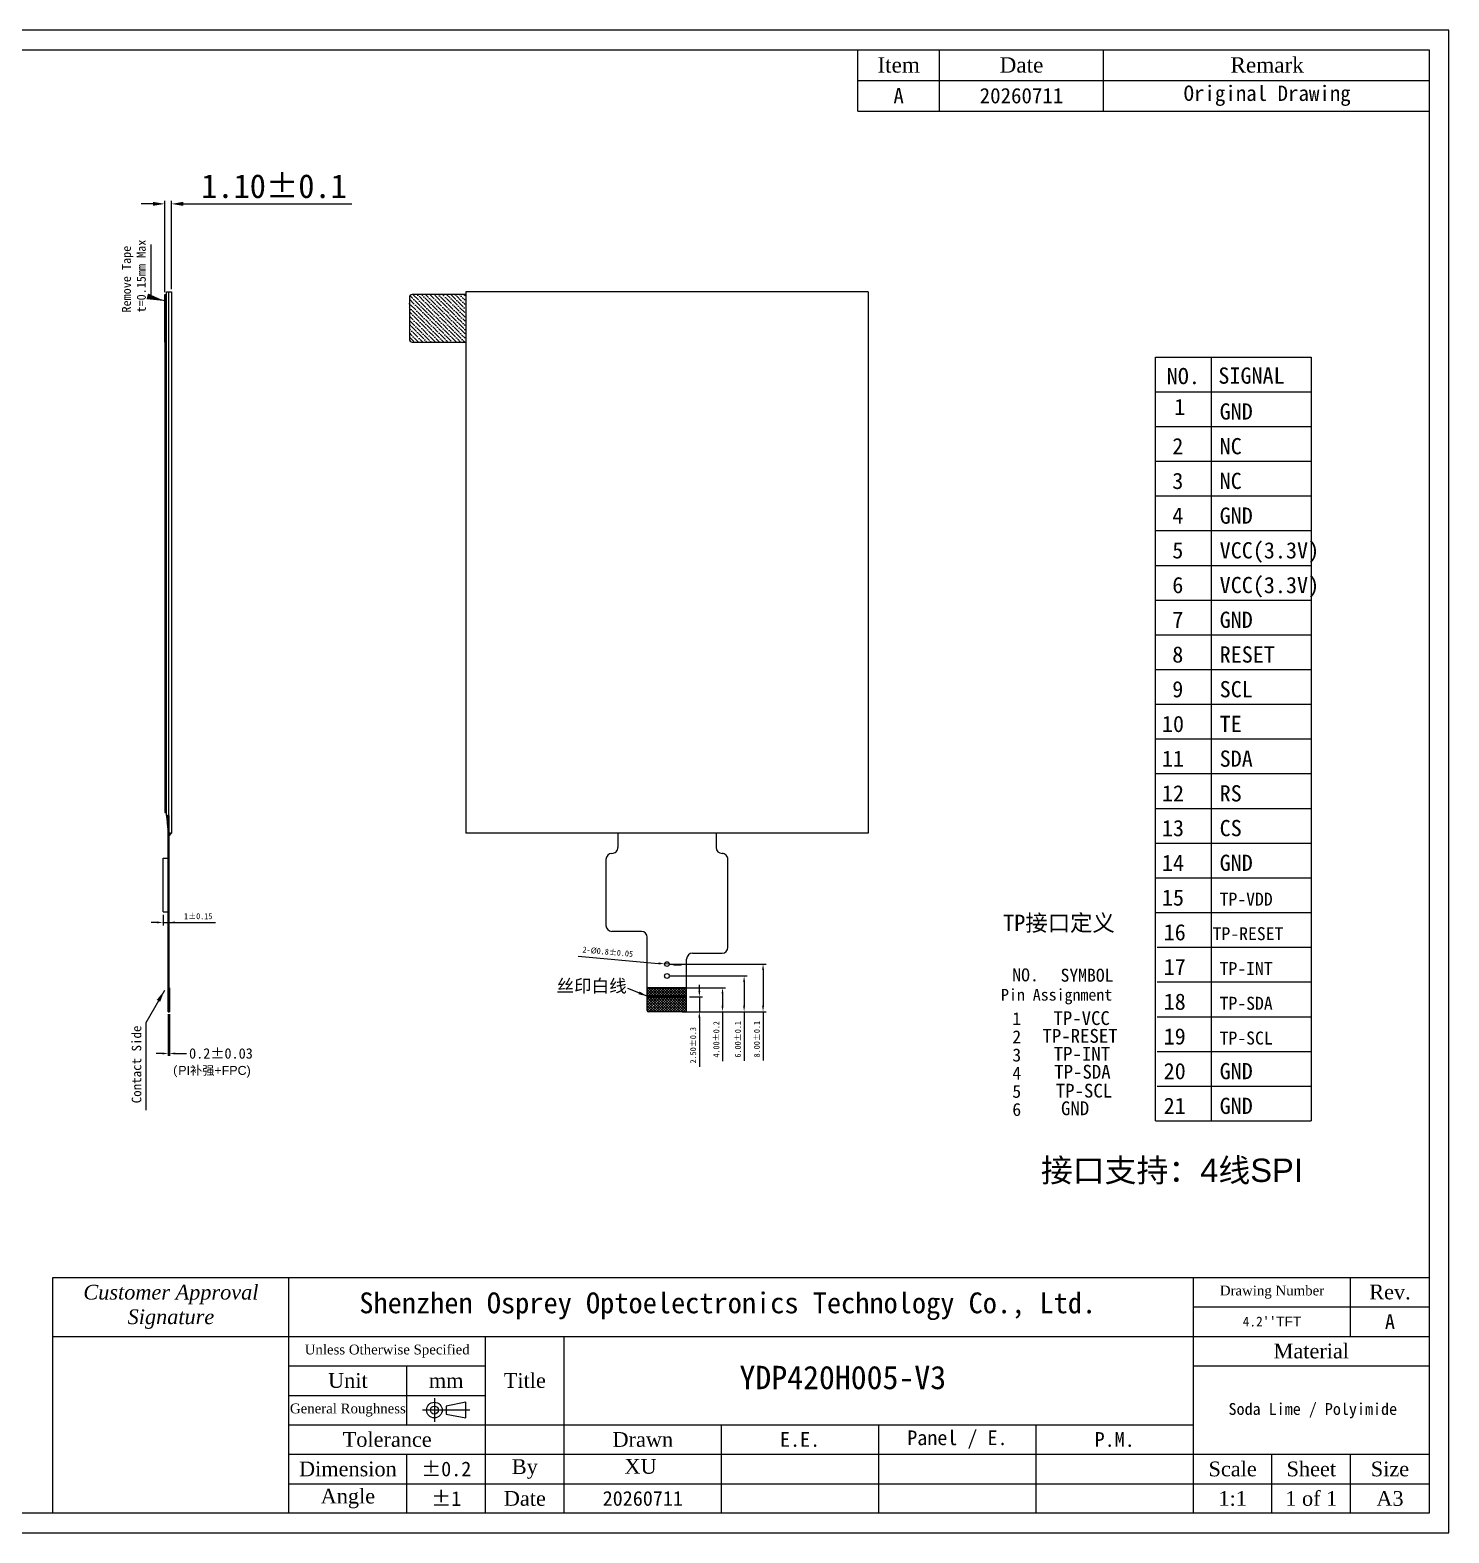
# Model space of a CAD drawing. Header units: millimetres. Extents: x 1186 to 1571, y 291 to 543.
# Drawn here: x 1332.5 to 1571, y 290.8 to 543.3 of the extents above; entities that cross this region are included whole.
import ezdxf
from ezdxf.enums import TextEntityAlignment as Align
from ezdxf.lldxf.tags import DXFTag

# ---------------------------------------------------------------- set-up
doc = ezdxf.new("R2010")
doc.units = ezdxf.units.MM
for name, color, linetype in [('BL', 7, 'Continuous'), ('dim', 3, 'Continuous'), ('Dimension', 7, 'Continuous'), ('DIM（标注）', 3, 'Continuous'), ('DWG', 7, 'Continuous'), ('FPC', 30, 'Continuous'), ('Frame', 7, 'Continuous'), ('IC', 3, 'Continuous'), ('Index', 7, 'Continuous'), ('M2', 4, 'Continuous'), ('TEXT', 4, 'Continuous'), ('下线-AG', 210, 'Continuous'), ('偏光片', 4, 'Continuous')]:
    doc.layers.add(name, color=color, linetype=linetype)
for name, color, linetype, lineweight in [('Title block', 7, 'Continuous', 9), ('图框', 7, 'Continuous', 0), ('尺寸标注层', 3, 'Continuous', 0)]:
    doc.layers.add(name, color=color, linetype=linetype, lineweight=lineweight)
doc.styles.add('SIMPLEX', font='simplex')
doc.styles.get("Standard").update_dxf_attribs({"font": 'txt', "bigfont": 'gbcbig.shx'})
doc.styles.add('宋体', font='SimSun.ttf')
doc.styles.add('样式 4', font='SimSun.ttf')
tags = doc.linetypes.add('CENTER', pattern=[2, 1.25, -0.25, 0.25, -0.25]).pattern_tags.tags
tags[10:11] = [DXFTag(74, 4), DXFTag(75, 0), DXFTag(340, '0'), DXFTag(46, 0.0), DXFTag(50, 0.0), DXFTag(44, 0.0), DXFTag(45, 0.0)]
tags[8:9] = [DXFTag(74, 4), DXFTag(75, 0), DXFTag(340, '0'), DXFTag(46, 0.0), DXFTag(50, 0.0), DXFTag(44, 0.0), DXFTag(45, 0.0)]
tags[6:7] = [DXFTag(74, 4), DXFTag(75, 0), DXFTag(340, '0'), DXFTag(46, 0.0), DXFTag(50, 0.0), DXFTag(44, 0.0), DXFTag(45, 0.0)]
tags[4:5] = [DXFTag(74, 4), DXFTag(75, 0), DXFTag(340, '0'), DXFTag(46, 0.0), DXFTag(50, 0.0), DXFTag(44, 0.0), DXFTag(45, 0.0)]
doc.dimstyles.new('0', dxfattribs={"dimtxt": 2.5, "dimasz": 1.5, "dimexe": 0.5, "dimexo": 0.3, "dimgap": 0.2, "dimtad": 1, "dimzin": 1, "dimdsep": 46, "dimtxsty": 'Standard', "dimcen": 0, "dimadec": 0, "dimazin": 0, "dimtfac": 1, "dimtmove": 0, "dimatfit": 3, "dimfxl": 1, "dimarcsym": 0})
doc.dimstyles.new('2019', dxfattribs={"dimtxt": 2, "dimasz": 2, "dimexe": 0.5, "dimexo": 0.5, "dimgap": 0.5, "dimtad": 1, "dimdsep": 46, "dimtxsty": 'SIMPLEX', "dimcen": 1, "dimazin": 2, "dimtfac": 1, "dimtmove": 0, "dimatfit": 3, "dimfxl": 1.2, "dimlwd": 9, "dimlwe": 9, "dimarcsym": 0})
doc.dimstyles.new('ISO-25', dxfattribs={"dimtxt": 2.5, "dimasz": 2.5, "dimexe": 1.25, "dimexo": 0.625, "dimtad": 1, "dimtxsty": 'Standard', "dimcen": 2.5, "dimadec": 0, "dimazin": 0, "dimtfac": 1, "dimtmove": 0, "dimatfit": 3, "dimfxl": 1, "dimarcsym": 0})
doc.dimstyles.new('ISO-25$0', dxfattribs={"dimscale": 0.5, "dimtxt": 2, "dimasz": 2, "dimexe": 0.8, "dimexo": 0.8, "dimtad": 0, "dimrnd": 0.01, "dimzin": 9, "dimdsep": 46, "dimtxsty": 'Standard', "dimcen": 2.5, "dimadec": 0, "dimazin": 2, "dimtfac": 1, "dimtofl": 0, "dimtmove": 0, "dimatfit": 0, "dimfxl": 1, "dimlwd": 13, "dimlwe": 13, "dimarcsym": 0})
doc.dimstyles.get("Standard").update_dxf_attribs({"dimtxt": 3, "dimasz": 1.5, "dimexe": 0.3, "dimexo": 0.3, "dimgap": 0.5, "dimtad": 1, "dimtoh": 1, "dimdsep": 46, "dimtxsty": 'Standard', "dimcen": 0.5, "dimclrd": 2, "dimclre": 3, "dimclrt": 6, "dimadec": 1, "dimazin": 0, "dimtfac": 1, "dimtofl": 0, "dimtmove": 0, "dimatfit": 3, "dimfxl": 1, "dimtolj": 1, "dimtzin": 0, "dimarcsym": 0})
doc.dimstyles.new('标准', dxfattribs={"dimtxt": 1.8, "dimasz": 1.5, "dimexe": 0.5, "dimexo": 0.4, "dimgap": 0.1, "dimtad": 1, "dimzin": 1, "dimdsep": 46, "dimtxsty": '宋体', "dimblk": 'CLOSEDBLANK', "dimcen": 0.09, "dimclrd": 96, "dimclre": 96, "dimclrt": 3, "dimadec": 0, "dimazin": 0, "dimtfac": 1, "dimtofl": 0, "dimtmove": 0, "dimatfit": 1, "dimldrblk": 'CLOSEDBLANK', "dimfxl": 1, "dimtolj": 1, "dimlwd": 0, "dimlwe": 0, "dimarcsym": 0})
pattern_1 = [(45, (1076.01179, 304.9305), (-0.08838835, 0.08838835), []), (135, (1076.01179, 304.9305), (-0.08838835, -0.08838835), [])]

# ---------------------------------------------------------------- blocks, each defined once
blk = doc.blocks.new('*D65')
at = {"color": 7, "lineweight": 0, "transparency": 16777216}
for p, q in [((1353.19, 514.12), (1351.19, 514.12)), ((1355.19, 499.26), (1355.19, 514.62)), ((1356.29, 499.76), (1356.29, 514.62)), ((1358.29, 514.12), (1386.59, 514.12))]:
    blk.add_line(p, q, dxfattribs=at)
at = {"color": 7, "transparency": 16777216}
for points in [[(1353.19, 514.46), (1353.19, 513.79), (1355.19, 514.12)], [(1358.29, 514.46), (1358.29, 513.79), (1356.29, 514.12)]]:
    blk.add_solid(points, dxfattribs=at)
at = {"layer": 'Defpoints', "color": 0, "transparency": 16777216}
for p in [(1355.19, 514.12), (1355.19, 498.86), (1356.29, 499.36)]:
    blk.add_point(p, dxfattribs=at)
at = {"color": 7, "transparency": 16777216, "insert": (1373.54, 517.08), "char_height": 4, "attachment_point": 5, "style": '宋体'}
blk.add_mtext('\\A1;1.10%%P0.1', dxfattribs=at)
blk = doc.blocks.new('_ClosedBlank')
at = {"color": 0, "linetype": 'ByBlock', "lineweight": -2}
for p, q in [((-1, 0.17), (0, 0)), ((-1, 0.17), (-1, -0.17)), ((0, 0), (-1, -0.17))]:
    blk.add_line(p, q, dxfattribs=at)
blk = doc.blocks.new('*D72')
at = {"color": 7, "lineweight": 13, "transparency": 16777216}
for p, q in [((1355.76, 377.96), (1355.76, 370.93)), ((1355.96, 377.96), (1355.96, 370.93)), ((1354.76, 371.33), (1353.76, 371.33)), ((1356.96, 371.33), (1358.81, 371.33))]:
    blk.add_line(p, q, dxfattribs=at)
at = {"color": 7, "transparency": 16777216}
for points in [[(1354.76, 371.5), (1354.76, 371.16), (1355.76, 371.33)], [(1356.96, 371.5), (1356.96, 371.16), (1355.96, 371.33)]]:
    blk.add_solid(points, dxfattribs=at)
at = {"layer": 'Defpoints', "color": 0, "transparency": 16777216}
for p in [(1355.76, 378.36), (1355.96, 378.36), (1355.96, 371.33)]:
    blk.add_point(p, dxfattribs=at)
at = {"color": 7, "transparency": 16777216, "insert": (1364.62, 371.33), "char_height": 1.75, "attachment_point": 5, "style": '宋体'}
blk.add_mtext('0.2%%P0.03', dxfattribs=at)
blk = doc.blocks.new('*D73')
at = {"layer": 'Defpoints', "color": 0, "transparency": 16777216}
for p in [(1355.89, 396.67), (1354.89, 395.16), (1355.89, 393.36)]:
    blk.add_point(p, dxfattribs=at)
at = {"layer": 'TEXT', "color": 0, "lineweight": 9, "ltscale": 5, "transparency": 16777216}
for p, q in [((1354.89, 394.66), (1354.89, 392.86)), ((1355.89, 396.17), (1355.89, 392.86)), ((1353.89, 393.36), (1352.89, 393.36)), ((1354.89, 393.36), (1355.89, 393.36)), ((1355.89, 393.36), (1363.68, 393.36)), ((1356.89, 393.36), (1357.89, 393.36))]:
    blk.add_line(p, q, dxfattribs=at)
at = {"layer": 'TEXT', "color": 0, "transparency": 16777216}
for points in [[(1353.89, 393.19), (1353.89, 393.52), (1354.89, 393.36)], [(1356.89, 393.52), (1356.89, 393.19), (1355.89, 393.36)]]:
    blk.add_solid(points, dxfattribs=at)
at = {"layer": 'TEXT', "color": 0, "transparency": 16777216, "insert": (1360.8, 394.4), "char_height": 1, "attachment_point": 5, "style": '宋体'}
blk.add_mtext('1%%P0.15', dxfattribs=at)
blk = doc.blocks.new('*D80')
at = {"layer": 'Defpoints', "color": 0, "transparency": 16777216}
for p in [(1441.81, 382.36), (1448.9, 382.36), (1441.61, 378.36)]:
    blk.add_point(p, dxfattribs=at)
at = {"layer": 'dim', "color": 0, "lineweight": -2, "transparency": 16777216}
for p, q in [((1442.31, 382.36), (1449.4, 382.36)), ((1448.9, 381.36), (1448.9, 379.36)), ((1442.11, 378.36), (1449.4, 378.36)), ((1448.9, 378.36), (1448.9, 370.06))]:
    blk.add_line(p, q, dxfattribs=at)
at = {"layer": 'dim', "color": 0, "transparency": 16777216}
for points in [[(1448.73, 381.36), (1449.07, 381.36), (1448.9, 382.36)], [(1448.73, 379.36), (1449.07, 379.36), (1448.9, 378.36)]]:
    blk.add_solid(points, dxfattribs=at)
at = {"layer": 'dim', "color": 0, "lineweight": 0, "transparency": 16777216, "insert": (1447.86, 373.71), "char_height": 1, "attachment_point": 5, "rotation": 90, "style": '宋体'}
blk.add_mtext('4.00±0.2', dxfattribs=at)
blk = doc.blocks.new('*D81')
at = {"layer": 'Defpoints', "color": 0, "transparency": 16777216}
for p in [(1442.86, 380.85), (1445.01, 380.85), (1442.66, 378.36)]:
    blk.add_point(p, dxfattribs=at)
at = {"layer": 'dim', "color": 0, "lineweight": -2, "transparency": 16777216}
for p, q in [((1445.01, 381.85), (1445.01, 382.85)), ((1443.36, 380.85), (1445.51, 380.85)), ((1445.01, 380.85), (1445.01, 378.36)), ((1443.16, 378.36), (1445.51, 378.36)), ((1445.01, 377.36), (1445.01, 369.08))]:
    blk.add_line(p, q, dxfattribs=at)
at = {"layer": 'dim', "color": 0, "transparency": 16777216}
for points in [[(1444.84, 381.85), (1445.17, 381.85), (1445.01, 380.85)], [(1444.84, 377.36), (1445.17, 377.36), (1445.01, 378.36)]]:
    blk.add_solid(points, dxfattribs=at)
at = {"layer": 'dim', "color": 0, "lineweight": 0, "transparency": 16777216, "insert": (1443.97, 372.72), "char_height": 1, "attachment_point": 5, "rotation": 90, "style": '宋体'}
blk.add_mtext('2.50±0.3', dxfattribs=at)
blk = doc.blocks.new('*D82')
at = {"color": 0, "lineweight": -2, "transparency": 16777216}
for p, q in [((1424.62, 387.69), (1438.17, 386.48)), ((1439.96, 386.32), (1439.17, 386.39)), ((1440.96, 386.23), (1441.95, 386.15))]:
    blk.add_line(p, q, dxfattribs=at)
at = {"color": 0, "transparency": 16777216}
for points in [[(1438.18, 386.65), (1438.15, 386.32), (1439.17, 386.39)], [(1440.97, 386.4), (1440.94, 386.07), (1439.96, 386.32)]]:
    blk.add_solid(points, dxfattribs=at)
at = {"layer": 'Defpoints', "color": 0, "transparency": 16777216}
for p in [(1439.17, 386.39), (1439.96, 386.32)]:
    blk.add_point(p, dxfattribs=at)
at = {"color": 0, "transparency": 16777216, "insert": (1429.63, 388.41), "char_height": 1, "attachment_point": 5, "rotation": 354.9013, "style": '宋体'}
blk.add_mtext('2-%%C0.8%%P0.05', dxfattribs=at)
blk = doc.blocks.new('*D83')
at = {"layer": 'Defpoints', "color": 0, "transparency": 16777216}
for p in [(1439.56, 384.36), (1452.53, 384.36), (1441.61, 378.36)]:
    blk.add_point(p, dxfattribs=at)
at = {"layer": 'dim', "color": 0, "lineweight": -2, "transparency": 16777216}
for p, q in [((1440.06, 384.36), (1453.03, 384.36)), ((1452.53, 383.36), (1452.53, 379.36)), ((1442.11, 378.36), (1453.03, 378.36)), ((1452.53, 378.36), (1452.53, 370.11))]:
    blk.add_line(p, q, dxfattribs=at)
at = {"layer": 'dim', "color": 0, "transparency": 16777216}
for points in [[(1452.36, 383.36), (1452.69, 383.36), (1452.53, 384.36)], [(1452.36, 379.36), (1452.69, 379.36), (1452.53, 378.36)]]:
    blk.add_solid(points, dxfattribs=at)
at = {"layer": 'dim', "color": 0, "lineweight": 0, "transparency": 16777216, "insert": (1451.49, 373.72), "char_height": 1, "attachment_point": 5, "rotation": 90, "style": '宋体'}
blk.add_mtext('6.00±0.1', dxfattribs=at)
blk = doc.blocks.new('*D84')
at = {"layer": 'Defpoints', "color": 0, "transparency": 16777216}
for p in [(1439.56, 386.36), (1455.71, 386.36), (1441.61, 378.36)]:
    blk.add_point(p, dxfattribs=at)
at = {"layer": 'dim', "color": 0, "lineweight": -2, "transparency": 16777216}
for p, q in [((1440.06, 386.36), (1456.21, 386.36)), ((1455.71, 385.36), (1455.71, 379.36)), ((1442.11, 378.36), (1456.21, 378.36)), ((1455.71, 378.36), (1455.71, 370.13))]:
    blk.add_line(p, q, dxfattribs=at)
at = {"layer": 'dim', "color": 0, "transparency": 16777216}
for points in [[(1455.55, 385.36), (1455.88, 385.36), (1455.71, 386.36)], [(1455.55, 379.36), (1455.88, 379.36), (1455.71, 378.36)]]:
    blk.add_solid(points, dxfattribs=at)
at = {"layer": 'dim', "color": 0, "lineweight": 0, "transparency": 16777216, "insert": (1454.68, 373.74), "char_height": 1, "attachment_point": 5, "rotation": 90, "style": '宋体'}
blk.add_mtext('8.00±0.1', dxfattribs=at)

msp = doc.modelspace()

# ---------------------------------------------------------------- hatches: boundary and pattern name
h = msp.add_hatch()
h.set_pattern_fill('ANSI37', color=0, style=0)
h.set_pattern_definition(pattern_1)
h.paths.add_polyline_path([(1355.4881, 411.3578222), (1355.8881312, 411.3578222), (1355.8881312, 408.3578222), (1355.7681312, 408.3578222)])
h = msp.add_hatch()
h.set_pattern_fill('ANSI37', color=0, style=0)
h.set_pattern_definition(pattern_1)
h.paths.add_polyline_path([(1355.8881312, 408.3578222), (1356.2881, 408.3578222), (1355.8881312, 407.8412564)])
h = msp.add_hatch()
h.set_pattern_fill('ANSI37', color=24, scale=0.01, style=0)
h.set_pattern_definition([(45, (44.908045, -6.999135), (-0.0224506403, 0.0224506403), []), (135, (44.908045, -6.999135), (-0.0224506403, -0.0224506403), [])])
h.paths.add_polyline_path([(1355.8881312, 382.3587), (1355.8881312, 378.3586876), (1355.9581, 378.3586876), (1355.9581, 382.3587)])
at = {"layer": 'dim'}
h = msp.add_hatch(dxfattribs=at)
h.set_pattern_fill('ANSI36', color=5, scale=4, style=0)
h.set_pattern_definition([(135, (2105.98507, -3926.75136), (-0.265165043, 0.972271824), [1.25, -0.25, 0, -0.25])])
h.paths.add_polyline_path([(1396.2798428, 498.3962112, -0.4142135624), (1396.7798428, 498.8962112), (1405.6298428, 498.8962112), (1405.6298428, 490.8962112), (1396.7798428, 490.8962112, -0.4142135624), (1396.2798428, 491.3962112)])
at = {"layer": 'DIM（标注）'}
h = msp.add_hatch(dxfattribs=at)
h.set_pattern_fill('ANSI37', color=22, scale=0.1, style=0)
h.set_pattern_definition([(45, (-122.9821, 166.36078), (-0.2245064, 0.2245064), []), (135, (-122.9821, 166.36078), (-0.2245064, -0.2245064), [])])
h.paths.add_polyline_path([(1436.2640971, 382.3586951), (1436.2640971, 378.5586951, 0.4142135624), (1436.4640971, 378.3586951), (1442.6640971, 378.3586951, 0.4142135624), (1442.8640971, 378.5586951), (1442.8640971, 382.3586951)])
h = msp.add_hatch(dxfattribs=at)
h.set_pattern_fill('ANSI31', color=0, scale=0.01, style=0)
h.set_pattern_definition([(45, (-132.982114, 166.36078), (-0.0224506403, 0.0224506403), [])])
h.paths.add_polyline_path([(1442.8640971, 380.9586951), (1442.8640971, 380.7586951), (1436.2640971, 380.7586951), (1436.2640971, 380.9586951)])

# ---------------------------------------------------------------- linework, layer by layer
for p, q in [((1521.6598165, 488.3821239), (1547.7961302, 488.3821232)), ((1547.7961302, 488.3821232), (1547.7961819, 360.0137703)), ((1355.4881, 411.3578222), (1355.7681312, 408.3578222)), ((1355.668114, 410.2578222), (1355.668114, 409.6078222)), ((1355.8881312, 411.3578222), (1355.8881312, 408.3578222)), ((1473.3591002, 411.3578222), (1473.3591002, 408.3578222)), ((1355.7681312, 408.3578222), (1355.8881312, 408.3578222))]:
    msp.add_line(p, q)
at = {"color": 7}
msp.add_line((1355.4881, 411.3578222), (1355.8881312, 411.3578222), dxfattribs=at)
at = {"color": 0}
for p, q in [((1356.2881, 408.3578222), (1355.8881312, 407.8412564)), ((1355.8881312, 408.3578222), (1355.8881312, 407.8412564)), ((1355.8881312, 408.3578222), (1356.2881, 408.3578222))]:
    msp.add_line(p, q, dxfattribs=at)
at = {"color": 30, "ltscale": 5}
for p, q in [((1431.3109466, 408.3578297), (1431.3109469, 405.9578075)), ((1447.8172483, 408.3578297), (1447.8172487, 405.957811)), ((1429.3176463, 403.9578299), (1429.3176463, 392.8563074))]:
    msp.add_line(p, q, dxfattribs=at)
at = {"color": 1}
for p, q in [((1354.8881, 404.1577999), (1355.7581296, 404.1578)), ((1354.8881, 395.1630697), (1355.7581296, 395.16307))]:
    msp.add_line(p, q, dxfattribs=at)
at = {"color": 30}
for p, q in [((1449.8172605, 392.8578308), (1449.8172483, 403.9578075)), ((1449.819107, 389.1966075), (1449.8190948, 403.9578075)), ((1435.2641914, 391.8578296), (1430.3175358, 391.8578296)), ((1443.8659078, 388.1966075), (1448.819107, 388.1966075))]:
    msp.add_line(p, q, dxfattribs=at)
at = {"color": 24}
for p, q in [((1355.8881312, 382.3587), (1355.9581, 382.3587)), ((1355.8881312, 382.3587), (1355.8881312, 378.3586876)), ((1355.9581, 382.3587), (1355.9581, 378.3586876)), ((1355.8881312, 378.3586876), (1355.9581, 378.3586876))]:
    msp.add_line(p, q, dxfattribs=at)
at = {"color": 30, "lineweight": 5}
for p, q in [((1442.8640971, 382.3586951), (1436.2640971, 382.3586951)), ((1442.6640971, 378.3586951), (1436.4640971, 378.3586951))]:
    msp.add_line(p, q, dxfattribs=at)
at = {"color": 30, "linetype": 'Continuous', "lineweight": 0}
msp.add_line((1441.6140971, 378.3586951), (1437.5140971, 378.3586951), dxfattribs=at)
at = {"color": 5}
msp.add_lwpolyline([(1355.1880743, 498.8578222), (1355.1380743, 498.8578222), (1355.1380743, 490.8578222), (1355.1880743, 490.8578222)], close=True, dxfattribs=at)
at = {"color": 30}
for centre, start, end in [((1430.3176474, 403.9578297), 90.000012134, 180.000012134), ((1430.3109471, 405.9578072), 270.000012134, 0.000012134), ((1448.8172487, 405.9578112), 180.000012134, 270.000012134), ((1448.8172494, 403.9578112), 0.000012134, 90.000012134)]:
    msp.add_arc(centre, 1, start, end, dxfattribs=at)
at = {"color": 30, "linetype": 'Continuous'}
for centre, start, end in [((1430.3176452, 392.8578296), 179.99999402, 269.99999402), ((1435.2640971, 390.8578296), 0.000000561, 90.000000561), ((1448.819107, 389.1966075), 270, 0), ((1443.8659079, 387.1966075), 90.000006541, 180.000006541)]:
    msp.add_arc(centre, 1, start, end, dxfattribs=at)
at = {"layer": 'BL', "color": 7, "linetype": 'Continuous', "lineweight": 13}
for p, q in [((1531.0292017, 488.1845356), (1531.0292017, 360.0137703)), ((1521.6598165, 482.5471982), (1547.7961819, 482.5471982)), ((1521.6598165, 476.712273), (1547.7961819, 476.712273)), ((1521.6598165, 470.8773479), (1547.7961819, 470.8773479)), ((1521.6598165, 465.0424228), (1547.7961819, 465.0424228)), ((1521.6598165, 459.2074976), (1547.7961819, 459.2074976)), ((1521.6598165, 453.3725725), (1547.7961819, 453.3725725)), ((1521.6598165, 447.5376473), (1547.7961819, 447.5376473)), ((1521.6598165, 441.7027222), (1547.7961819, 441.7027222)), ((1521.6598165, 435.8677971), (1547.7961819, 435.8677971)), ((1521.6598165, 430.0328719), (1547.7961819, 430.0328719)), ((1521.6598165, 424.1979468), (1547.7961819, 424.1979468)), ((1521.6598165, 418.3630217), (1547.7961819, 418.3630217)), ((1521.6598165, 412.5280965), (1547.7961819, 412.5280965)), ((1521.6598165, 406.6931714), (1547.7961819, 406.6931714)), ((1521.6598165, 400.8582463), (1547.7961819, 400.8582463)), ((1521.6598165, 395.0233211), (1547.7961819, 395.0233211)), ((1521.9525043, 389.188396), (1547.7961819, 389.188396)), ((1521.9525043, 383.3534708), (1547.7961819, 383.3534708)), ((1521.9525043, 377.5185457), (1547.7961819, 377.5185457)), ((1521.9525043, 371.6836206), (1547.7961819, 371.6836206)), ((1521.9525043, 365.8486954), (1547.7961819, 365.8486954)), ((1521.659817, 360.0137703), (1547.7961819, 360.0137703))]:
    msp.add_line(p, q, dxfattribs=at)
at = {"layer": 'dim', "color": 5}
for p, q in [((1396.2798428, 498.3962112), (1396.2798428, 491.3962112)), ((1405.7591008, 498.8962112), (1396.7798428, 498.8962112)), ((1396.7798428, 490.8962112), (1405.7591008, 490.8962112))]:
    msp.add_line(p, q, dxfattribs=at)
at = {"layer": 'dim', "color": 7, "ltscale": 10}
for p, q in [((1473.3591002, 499.3578222), (1405.7591008, 499.3578222)), ((1405.7591008, 499.3578222), (1405.7591008, 408.3578222)), ((1473.3591002, 499.3578222), (1473.3591002, 408.3578222)), ((1473.3591002, 408.3578222), (1405.7591008, 408.3578297)), ((1473.3591002, 408.3578222), (1405.7591008, 408.3578222))]:
    msp.add_line(p, q, dxfattribs=at)
at = {"layer": 'dim', "color": 30}
for p, q in [((1436.2640971, 378.5586951), (1436.2640971, 390.8578296)), ((1442.8640971, 378.5586951), (1442.8659079, 387.1966073)), ((1442.6640971, 378.3586951), (1436.4640971, 378.3586951)), ((1442.6640971, 378.3586951), (1436.4640971, 378.3586951))]:
    msp.add_line(p, q, dxfattribs=at)
at = {"layer": 'dim', "color": 5}
for centre, start, end in [((1396.7798428, 498.3962112), 90, 180), ((1396.7798428, 491.3962112), 180, 270)]:
    msp.add_arc(centre, 0.5, start, end, dxfattribs=at)
at = {"layer": 'dim', "color": 30}
for centre, start, end in [((1436.4640971, 378.5586951), 180, 270), ((1436.4640971, 378.5586951), 180, 270), ((1442.6640971, 378.5586951), 270, 0), ((1442.6640971, 378.5586951), 270, 360)]:
    msp.add_arc(centre, 0.2, start, end, dxfattribs=at)
at = {"layer": 'DIM（标注）', "color": 0}
for p, q in [((1442.8640971, 380.9586951), (1436.2640971, 380.9586951)), ((1442.8640971, 380.7586951), (1436.2640971, 380.7586951))]:
    msp.add_line(p, q, dxfattribs=at)
at = {"layer": 'DWG', "color": 7}
for p, q in [((1355.4881, 411.3578222), (1355.4881, 499.3578222)), ((1355.4881, 499.3578222), (1355.8881312, 499.3578222)), ((1355.8881312, 499.3578222), (1356.2881, 499.3578222)), ((1355.8881312, 408.3578222), (1355.8881312, 499.3578222)), ((1356.2881, 499.3578222), (1356.2881, 408.3578222)), ((1355.8881312, 411.3578222), (1355.6381, 411.3578222)), ((1355.668114, 410.2578222), (1355.8881312, 410.2578222)), ((1355.668114, 409.6078222), (1355.8881312, 409.6078222)), ((1356.1381, 408.3578222), (1355.8881312, 408.3578222))]:
    msp.add_line(p, q, dxfattribs=at)
at = {"layer": 'DWG', "color": 30}
for p, q in [((1355.7581296, 409.1578218), (1355.8881312, 409.1578218)), ((1355.7581296, 378.3586876), (1355.7581296, 409.1578218)), ((1355.7681296, 409.1578218), (1355.8881312, 409.1578218)), ((1355.8881312, 409.1578218), (1355.8881312, 378.3586876)), ((1355.7581296, 378.3586876), (1355.8881312, 378.3586876))]:
    msp.add_line(p, q, dxfattribs=at)
at = {"layer": 'FPC', "color": 30}
for centre in [(1439.5640971, 386.3587075), (1439.5640971, 384.3587075)]:
    msp.add_circle(centre, 0.4, dxfattribs=at)
at = {"layer": 'Frame', "color": 7}
for p, q in [((1570.9588511, 543.3333299), (1186.3722, 543.3333299)), ((1570.9588511, 290.756318), (1570.9588511, 543.3333299)), ((1189.37221, 540.0295976), (1567.6551187, 540.0295976)), ((1471.6136216, 529.709734), (1471.6136216, 540.0295976)), ((1485.3734396, 529.709734), (1485.3734396, 540.0295976)), ((1512.8930758, 529.709734), (1512.8930758, 540.0295976)), ((1567.6551187, 540.0295976), (1567.6551187, 294.0600503)), ((1471.6136216, 534.8696658), (1567.6551187, 534.8696658)), ((1471.6136216, 529.709734), (1567.6551187, 529.709734)), ((1471.6136216, 529.709734), (1567.6551187, 529.709734)), ((1471.6136216, 529.709734), (1567.6551187, 529.709734)), ((1336.3938566, 294.0600503), (1336.3938566, 333.7048381)), ((1336.3938566, 333.7048381), (1567.6551187, 333.7048381)), ((1376.0386444, 294.0600503), (1376.0386444, 333.7048381)), ((1528.0103309, 294.0600503), (1528.0103309, 333.7048381)), ((1554.4401895, 323.7936411), (1554.4401895, 333.7048381)), ((1528.0103309, 328.7492396), (1567.6551187, 328.7492396)), ((1336.3938566, 323.7936411), (1567.6551187, 323.7936411)), ((1409.0759675, 294.0600503), (1409.0759675, 323.7936411)), ((1422.2908968, 294.0600503), (1422.2908968, 323.7936411)), ((1376.0386444, 318.8380427), (1409.0759675, 318.8380427)), ((1395.8610383, 308.9268457), (1395.8610383, 318.8380427)), ((1528.0103309, 318.8380427), (1567.6551187, 318.8380427)), ((1376.0386444, 313.8824442), (1409.0759675, 313.8824442)), ((1376.0386444, 308.9268457), (1528.0103309, 308.9268457)), ((1448.7207553, 294.0600503), (1448.7207553, 308.9268457)), ((1475.1506139, 294.0600503), (1475.1506139, 308.9268457)), ((1501.5804724, 294.0600503), (1501.5804724, 308.9268457)), ((1376.0386444, 303.9712472), (1567.6551187, 303.9712472)), ((1395.8610383, 294.0600503), (1395.8610383, 303.9712472)), ((1541.2252602, 294.0600503), (1541.2252602, 303.9712472)), ((1554.4401895, 294.0600503), (1554.4401895, 303.9712472)), ((1376.0386444, 299.0156488), (1567.6551187, 299.0156488)), ((1567.6551187, 294.0600503), (1189.37221, 294.0600503)), ((1186.3722, 290.756318), (1570.9588511, 290.756318))]:
    msp.add_line(p, q, dxfattribs=at)
at = {"layer": 'Frame', "color": 7, "linetype": 'CENTER'}
for p, q in [((1400.4862635, 313.3868843), (1400.4862635, 309.4224056)), ((1406.4329817, 311.404645), (1398.5040241, 311.404645))]:
    msp.add_line(p, q, dxfattribs=at)
at = {"layer": 'Frame', "color": 7}
msp.add_lwpolyline([(1405.7722352, 310.083152), (1405.7722352, 312.7261379), (1402.4685029, 312.0653914), (1402.4685029, 310.7438985)], close=True, dxfattribs=at)
for radius in [1.3214929, 0.6607465]:
    msp.add_circle((1400.4862635, 311.404645), radius, dxfattribs=at)
at = {"layer": 'IC', "color": 1, "ltscale": 5}
msp.add_line((1354.8881, 395.1630697), (1354.8881, 404.1578), dxfattribs=at)
at = {"layer": 'M2', "color": 7, "linetype": 'ByBlock', "const_width": 0.0128187}
for points in [[(1495.2306325, 360.5494944), (1495.2306325, 388.0185602)], [(1495.2410541, 388.0081078), (1515.589524, 388.0081078)], [(1515.5927286, 360.539042), (1515.5927286, 388.0081078)], [(1495.2410541, 382.8940889), (1515.589524, 382.8940889)], [(1495.2410541, 378.8243939), (1515.589524, 378.8243939)], [(1495.2410541, 378.8243939), (1515.589524, 378.8243939)], [(1502.3564687, 360.5391369), (1502.3630191, 378.8243939)], [(1495.2410541, 375.772124), (1515.589524, 375.772124)], [(1495.2410541, 372.719854), (1515.589524, 372.719854)], [(1495.2410541, 369.667584), (1515.589524, 369.667584)], [(1495.2410541, 366.6153141), (1515.589524, 366.6153141)], [(1495.2410541, 363.5630416), (1515.589524, 363.5630416)], [(1495.2442588, 360.539042), (1515.5927286, 360.539042)]]:
    msp.add_lwpolyline(points, dxfattribs=at)
at = {"layer": 'M2', "color": 7, "linetype": 'ByBlock', "const_width": 0.0064094}
for points in [[(1495.2274278, 388.0185602, 1), (1495.2338372, 388.0185602, 1)], [(1495.2378494, 388.0081078, 1), (1495.2442588, 388.0081078, 1)], [(1515.589524, 388.0081078, 1), (1515.5959333, 388.0081078, 1)], [(1515.589524, 388.0081078, 1), (1515.5959333, 388.0081078, 1)], [(1495.2378494, 382.8940889, 1), (1495.2442588, 382.8940889, 1)], [(1515.589524, 382.8940889, 1), (1515.5959333, 382.8940889, 1)], [(1495.2378494, 378.8243939, 1), (1495.2442588, 378.8243939, 1)], [(1495.2378494, 378.8243939, 1), (1495.2442588, 378.8243939, 1)], [(1502.3598144, 378.8243939, 1), (1502.3662238, 378.8243939, 1)], [(1515.589524, 378.8243939, 1), (1515.5959333, 378.8243939, 1)], [(1515.589524, 378.8243939, 1), (1515.5959333, 378.8243939, 1)], [(1495.2378494, 375.772124, 1), (1495.2442588, 375.772124, 1)], [(1515.589524, 375.772124, 1), (1515.5959333, 375.772124, 1)], [(1495.2378494, 372.719854, 1), (1495.2442588, 372.719854, 1)], [(1515.589524, 372.719854, 1), (1515.5959333, 372.719854, 1)], [(1495.2378494, 369.667584, 1), (1495.2442588, 369.667584, 1)], [(1515.589524, 369.667584, 1), (1515.5959333, 369.667584, 1)], [(1495.2378494, 366.6153141, 1), (1495.2442588, 366.6153141, 1)], [(1515.589524, 366.6153141, 1), (1515.5959333, 366.6153141, 1)], [(1495.2378494, 363.5630416, 1), (1495.2442588, 363.5630416, 1)], [(1515.589524, 363.5630416, 1), (1515.5959333, 363.5630416, 1)]]:
    msp.add_lwpolyline(points, format="xyb", close=True, dxfattribs=at)
at = {"layer": '偏光片', "color": 6, "ltscale": 10}
for p, q in [((1355.1880688, 498.8578222), (1355.1880688, 411.8578222)), ((1355.4881, 498.8578222), (1355.1880743, 498.8578222)), ((1355.4881312, 421.0577755), (1355.4881312, 463.9577755)), ((1355.1880688, 411.8578222), (1355.4881, 411.8578222))]:
    msp.add_line(p, q, dxfattribs=at)
at = {"layer": '图框', "color": 0, "lineweight": 0}
msp.add_line((1521.659817, 360.0137703), (1521.6598165, 488.3821233), dxfattribs=at)

# ---------------------------------------------------------------- texts
at = {"color": 0, "linetype": 'Continuous', "style": '宋体'}
for s, p in [('TP-VCC', (1509.2434034, 376.1212577)), ('TP-RESET', (1508.9769288, 373.1279177)), ('TP-INT', (1509.280028, 370.1275123)), ('TP-SDA', (1509.3799607, 367.1026217)), ('TP-SCL', (1509.63157, 363.927682)), ('GND', (1508.1448417, 360.9638452))]:
    msp.add_text(s, height=2.322432, dxfattribs=at).set_placement(p, align=Align.CENTER)
at = {"color": 7, "linetype": 'Continuous', "lineweight": 0, "insert": (1350.4503962, 369.496998), "char_height": 1.6, "attachment_point": 5, "rotation": 90, "style": '宋体'}
msp.add_mtext('Contact Side', dxfattribs=at)
at = {"layer": 'BL', "color": 7, "linetype": 'Continuous', "lineweight": 13, "style": '宋体'}
for s, height, p in [('1', 2.7301667, (1524.7912341, 478.645622, 14.2656842)), ('GND', 2.73017065, (1532.4302082, 477.8713504)), ('2', 2.7301667, (1524.4718334, 472.0364253)), ('NC', 2.73017065, (1532.4302082, 472.0364253)), ('3', 2.7301667, (1524.4718334, 466.2015001)), ('NC', 2.73017065, (1532.4302082, 466.2015001)), ('4', 2.7301667, (1524.4718334, 460.366575)), ('GND', 2.73017065, (1532.4302082, 460.366575)), ('5', 2.7301667, (1524.4718334, 454.5316499)), ('6', 2.7301667, (1524.4718334, 448.6967247)), ('7', 2.7301667, (1524.4718334, 442.8617996)), ('GND', 2.73017065, (1532.4302082, 442.8617996)), ('8', 2.7301667, (1524.4718334, 437.0268744)), ('RESET', 2.73017065, (1532.4302082, 437.0268744)), ('9', 2.7301667, (1524.4718334, 431.1919493)), ('SCL', 2.73017065, (1532.4302082, 431.1919493)), ('10', 2.73016672, (1522.7290418, 425.3570242)), ('TE', 2.73017065, (1532.4302082, 425.3570242)), ('11', 2.73016672, (1522.7290418, 419.522099)), ('SDA', 2.73017065, (1532.4302082, 419.522099)), ('12', 2.73016672, (1522.7290418, 413.6871739)), ('RS', 2.73017065, (1532.4302082, 413.6871739)), ('13', 2.73016672, (1522.7290418, 407.8522488)), ('CS', 2.73017065, (1532.4302082, 407.8522488)), ('14', 2.73016672, (1522.7290418, 402.0173236)), ('GND', 2.73017065, (1532.4302082, 402.0173236)), ('15', 2.73016672, (1522.7290418, 396.1823985)), ('TP-VDD', 2.18413652, (1532.4302082, 396.1823985)), ('16', 2.73016672, (1523.0217296, 390.3474733)), ('TP-RESET', 2.18413652, (1531.2513799, 390.3796063)), ('17', 2.73016672, (1523.0217296, 384.5125482)), ('TP-INT', 2.18413652, (1532.4302082, 384.5125482)), ('18', 2.73016672, (1523.0217296, 378.6776231)), ('TP-SDA', 2.18413652, (1532.4302082, 378.6776231)), ('19', 2.73016672, (1523.0217296, 372.8426979)), ('TP-SCL', 2.18413652, (1532.4302082, 372.8426979)), ('20', 2.73016672, (1523.0217296, 367.0077728)), ('GND', 2.73017065, (1532.4302082, 367.0077728)), ('21', 2.73016672, (1523.0217296, 361.1728477)), ('GND', 2.73017065, (1532.4302082, 361.1728477))]:
    msp.add_text(s, height=height, dxfattribs=at).set_placement(p)
at = {"layer": 'BL', "color": 1, "linetype": 'Continuous', "lineweight": 13, "style": '宋体'}
for p in [(1532.4302082, 454.5316499), (1532.4302082, 448.6967247)]:
    msp.add_text('VCC(3.3V)', height=2.73017065, dxfattribs=at).set_placement(p)
at = {"layer": 'BL', "color": 7, "linetype": 'Continuous', "lineweight": 13, "char_height": 2.73016672, "attachment_point": 1, "style": '宋体'}
for s, insert, width in [('NO.', (1523.5466206, 486.5478638), 8.391597595), ('SIGNAL', (1532.2125539, 486.6277185), 27.857258724)]:
    msp.add_mtext(s, dxfattribs=dict(at, insert=insert, width=width))
at = {"layer": 'Dimension', "color": 7, "char_height": 3.92674229, "width": 434.634379739, "attachment_point": 1, "style": '宋体'}
for s, insert in [('接口支持：{\\fArial|b0|i0|c0|p32;4}线{\\fArial|b0|i0|c0|p32;SPI}', (1502.3934674, 353.670514)), ('YDP420H005-V3', (1451.7497852, 318.8438055))]:
    msp.add_mtext(s, dxfattribs=dict(at, insert=insert))
at = {"layer": 'Frame', "color": 7, "attachment_point": 5, "style": '宋体'}
for s, insert, char_height in [('{\\fTimes New Roman|b0|i0|c0|p18;Item}', (1478.4935306, 537.4496317), 2.579965887), ('{\\fTimes New Roman|b0|i0|c0|p18;Date}', (1499.1332577, 537.4496317), 2.579965887), ('{\\fTimes New Roman|b0|i0|c0|p18;Remark}', (1540.4127119, 537.4496317), 2.579965887), ('A', (1478.4935306, 532.2896999), 2.5799659), ('20260711', (1499.1332577, 532.2896999), 2.57996589), ('Original Drawing', (1540.4127119, 532.2896999), 2.579965887), ('{\\fTimes New Roman|b0|i1|c0|p18;Customer Approval\\PSignature}', (1356.2162505, 328.7492396), 2.477799238), ('{\\H0.89132x;Shenzhen Osprey Optoelectronics Technology Co., Ltd}{\\H0.89132x;.}', (1449.7749504, 328.8450889), 3.92674229), ('{\\fTimes New Roman|b0|i0|c0|p18;Drawing Number}', (1541.2252602, 331.2270389), 1.651866158), ('{\\fTimes New Roman|b0|i0|c0|p18;Rev.}', (1561.0476541, 331.2270389), 2.477799238), ("4.2''{\\fArial|b0|i0|c0|p32;TFT}", (1541.2252602, 326.2714404), 1.651866158), ('{\\fTimes New Roman|b0|i0|c0|p18;Unless Otherwise Specified}', (1392.557306, 321.3158419), 1.651866158), ('{\\fTimes New Roman|b0|i0|c0|p18;Material}', (1547.8327248, 321.3158419), 2.477799238), ('{\\fTimes New Roman|b0|i0|c0|p18;Unit}', (1385.9498413, 316.3602434), 2.477799238), ('{\\fTimes New Roman|b0|i0|c0|p18;mm}', (1402.4685029, 316.3602434), 2.477799238), ('{\\fTimes New Roman|b0|i0|c0|p18;Title}', (1415.6834322, 316.3602434), 2.477799238), ('{\\fTimes New Roman|b0|i0|c0|p18;General Roughness}', (1385.9498413, 311.404645), 1.651866158), ('Soda Lime / Polyimide', (1548.0852386, 311.3001646), 1.98223939), ('Panel / E.', (1488.3655431, 306.4490465), 2.47779924), ('{\\fTimes New Roman|b0|i0|c0|p18;Tolerance}', (1392.557306, 306.4490465), 2.477799238), ('{\\fTimes New Roman|b0|i0|c0|p18;Drawn}', (1435.5058261, 306.4490465), 2.477799238), ('E.E.', (1461.9356846, 306.4490465), 2.47779924), ('P.M.', (1514.7954017, 306.4490465), 2.47779924), ('{\\fTimes New Roman|b0|i0|c0|p18;By}', (1415.6834322, 301.493448), 2.477799238), ('{\\fTimes New Roman|b0|i0|c0|p18;XU}', (1435.1260999, 301.9193029), 2.477799238), ('{\\fTimes New Roman|b0|i0|c0|p18;Dimension}', (1385.9498413, 301.493448), 2.477799238), ('%%P0.2', (1402.4685029, 301.493448), 2.47779924), ('{\\fTimes New Roman|b0|i0|c0|p18;Scale}', (1534.6177956, 301.493448), 2.477799238), ('{\\fTimes New Roman|b0|i0|c0|p18;Sheet}', (1547.8327248, 301.493448), 2.477799238), ('{\\fTimes New Roman|b0|i0|c0|p18;Size}', (1561.0476541, 301.493448), 2.477799238), ('{\\fTimes New Roman|b0|i0|c0|p18;Angle}', (1385.9498413, 296.5378495), 2.477799238), ('%%p1', (1402.4685029, 296.5378495), 2.47779924), ('{\\fTimes New Roman|b0|i0|c0|p18;Date}', (1415.6834322, 296.5378495), 2.477799238), ('20260711', (1435.5058261, 296.5378495), 2.47779924), ('{\\fTimes New Roman|b0|i0|c0|p18;1:1}', (1534.6177956, 296.5378495), 2.477799238), ('{\\fTimes New Roman|b0|i0|c0|p18;1 of 1}', (1547.8327248, 296.5378495), 2.477799238), ('{\\fTimes New Roman|b0|i0|c0|p18;A3}', (1561.0476541, 296.5378495), 2.477799238)]:
    msp.add_mtext(s, dxfattribs=dict(at, insert=insert, char_height=char_height))
at = {"layer": 'Frame', "color": 1, "insert": (1561.0476541, 326.2714404), "char_height": 2.47779924, "attachment_point": 5, "style": '宋体'}
msp.add_mtext('{\\C7;A}', dxfattribs=at)
at = {"layer": 'Index', "insert": (1349.9995196, 495.8592593), "char_height": 1.5, "attachment_point": 4, "rotation": 90, "style": '宋体'}
msp.add_mtext('Remove Tape\\Pt=0.15mm Max', dxfattribs=at)
at = {"layer": 'M2', "color": 7, "linetype": 'ByBlock', "style": '宋体'}
for s, height, p in [('NO.', 2.18019393, (1497.5949187, 383.4566055)), ('SYMBOL', 2.18019393, (1505.6989726, 383.4005774)), ('Pin Assignment', 1.962172999, (1495.6938857, 380.2261998)), ('1', 2.1801939, (1497.5973902, 376.0951739)), ('2', 2.1801939, (1497.5973902, 373.0429039)), ('3', 2.1801939, (1497.5973902, 369.9906339)), ('4', 2.1801939, (1497.5973902, 366.9383614)), ('5', 2.1801939, (1497.5973902, 363.8860915)), ('6', 2.1801939, (1497.5973902, 360.8338215))]:
    msp.add_text(s, height=height, dxfattribs=at).set_placement(p)
at = {"layer": 'Title block', "color": 0, "insert": (1496.0283073, 394.669798), "char_height": 2.756724548, "width": 39.50587298, "attachment_point": 1, "style": '样式 4'}
msp.add_mtext('TP{\\fSimSun|b0|i0|c134|p2;接口定义}', dxfattribs=at)
at = {"layer": '下线-AG', "color": 0, "lineweight": 0, "width": 60.271931239, "attachment_point": 3, "style": '宋体'}
for s, insert, char_height in [('{\\C7;丝印白线}', (1432.8013476, 383.7730218), 2.16), ('{\\C7;(\\fArial|b0|i0|c0|p32;PI\\fSimSun|b0|i0|c134|p2;补强\\fArial|b0|i0|c0|p32;+FPC)}', (1369.628131, 369.2423518), 1.5)]:
    msp.add_mtext(s, dxfattribs=dict(at, insert=insert, char_height=char_height))

# ---------------------------------------------------------------- dimensions: what is measured, and where the dimension line sits
dim = msp.add_linear_dim(base=(1355.1880688, 514.1241055), p1=(1356.2881, 499.3578222), p2=(1355.1880688, 498.8578222), text='<>%%P0.1', dimstyle='标准', override={"dimtxt": 4, "dimasz": 2, "dimgap": 0.8, "dimtxsty": '宋体', "dimsah": 1, "dimdle": 0, "dimclrd": 7, "dimclre": 7, "dimclrt": 7})
dim.commit()
dim.dimension.update_dxf_attribs({"geometry": '*D65', "text_midpoint": (1373.5350274, 514.1241055), "dimtype": 160})
at = {"color": 7}
dim = msp.add_diameter_dim_2p(p1=(1439.9625144, 386.3231588), p2=(1439.1656799, 386.3942563), text='2-%%C0.8%%P0.05', dimstyle='ISO-25', override={"dimtxt": 1, "dimasz": 1, "dimexe": 0, "dimdec": 6, "dimrnd": 0.01, "dimtxsty": '宋体', "dimazin": 2, "dimtdec": 4}, dxfattribs=at)
dim.commit()
dim.dimension.update_dxf_attribs({"geometry": '*D82', "text_midpoint": (1429.5249381, 387.2544507), "dimtype": 163})
dim = msp.add_linear_dim(base=(1355.9581, 371.3311272), p1=(1355.7581296, 378.3586876), p2=(1355.9581, 378.3586876), text='<>%%P0.03', dimstyle='ISO-25$0', override={"dimtxt": 3.5, "dimtxsty": '宋体', "dimclrd": 7, "dimclre": 7, "dimclrt": 7, "dimfxl": 0.8}, dxfattribs=at)
dim.commit()
dim.dimension.update_dxf_attribs({"geometry": '*D72', "text_midpoint": (1364.6207445, 371.3311272), "dimtype": 160})
at = {"layer": 'dim', "color": 7, "lineweight": 0}
for base, p1, p2, override, picture, middle in [((1455.7138836, 386.3587075), (1441.6140971, 378.3586951), (1439.5640971, 386.3587075), {"dimtxt": 1, "dimasz": 1, "dimexe": 0.49975, "dimexo": 0.49975, "dimgap": 0.49975, "dimtxsty": '宋体', "dimtol": 1, "dimtp": 0.1, "dimtm": 0.1}, '*D84', (1455.7138836, 373.7444199)), ((1452.5275473, 384.3587075), (1441.6140971, 378.3586951), (1439.5640971, 384.3587075), {"dimtxt": 1, "dimasz": 1, "dimexe": 0.49975, "dimexo": 0.49975, "dimgap": 0.49975, "dimtxsty": '宋体', "dimtol": 1, "dimtp": 0.1, "dimtm": 0.1}, '*D83', (1452.5275473, 373.7192803)), ((1448.8989088, 382.3587075), (1441.6140971, 378.3586951), (1441.8140696, 382.3587075), {"dimtxt": 1, "dimasz": 1, "dimexe": 0.49975, "dimexo": 0.49975, "dimgap": 0.49975, "dimtxsty": '宋体', "dimtol": 1, "dimtp": 0.2, "dimtm": 0.2}, '*D80', (1448.8989088, 373.7109004)), ((1445.0057845, 380.8547935), (1442.6640971, 378.3586951), (1442.8640971, 380.8547935), {"dimtxt": 1, "dimasz": 1, "dimexe": 0.49975, "dimexo": 0.49975, "dimgap": 0.49975, "dimtxsty": '宋体', "dimtol": 1, "dimtp": 0.3, "dimtm": 0.3}, '*D81', (1445.0057845, 372.7192803))]:
    dim = msp.add_linear_dim(base=base, p1=p1, p2=p2, angle=270, dimstyle='0', override=override, dxfattribs=at)
    dim.commit()
    dim.dimension.update_dxf_attribs({"geometry": picture, "text_midpoint": middle, "dimtype": 160})
at = {"layer": 'TEXT', "color": 1, "ltscale": 5}
dim = msp.add_linear_dim(base=(1355.8881312, 393.3571615), p1=(1354.8881, 395.1630697), p2=(1355.8881312, 396.673443), angle=180, text='<>%%P0.15', dimstyle='2019', override={"dimtxt": 1, "dimasz": 1, "dimtxsty": '宋体'}, dxfattribs=at)
dim.commit()
dim.dimension.update_dxf_attribs({"geometry": '*D73', "text_midpoint": (1360.8013964, 393.3571615), "dimtype": 160})

# ---------------------------------------------------------------- leaders
at = {"color": 7, "ltscale": 5}
msp.add_leader([(1355.1224297, 381.9087758), (1352.0012025, 376.5043112), (1352.0012025, 361.7897898)], dimstyle='2019', override={"dimgap": 0.5, "dimtad": 0, "dimtxsty": '宋体'}, dxfattribs=at)
at = {"layer": 'Index'}
msp.add_leader([(1355.1380743, 497.8081181), (1352.9187727, 498.4027782), (1352.9187727, 507.2810166)], dimstyle='Standard', override={"dimscale": 1, "dimtxt": 0.5, "dimasz": 3, "dimgap": 0.1, "dimdec": 3, "dimtxsty": '宋体', "dimclrd": 7}, dxfattribs=at)
at = {"layer": '尺寸标注层', "color": 7, "lineweight": 0}
msp.add_leader([(1436.2640971, 380.9586951), (1432.9959107, 382.2794243)], dimstyle='0', override={"dimgap": 0.2, "dimtad": 0, "dimtxsty": '宋体'}, dxfattribs=at)

doc.saveas('drawing.dxf')
